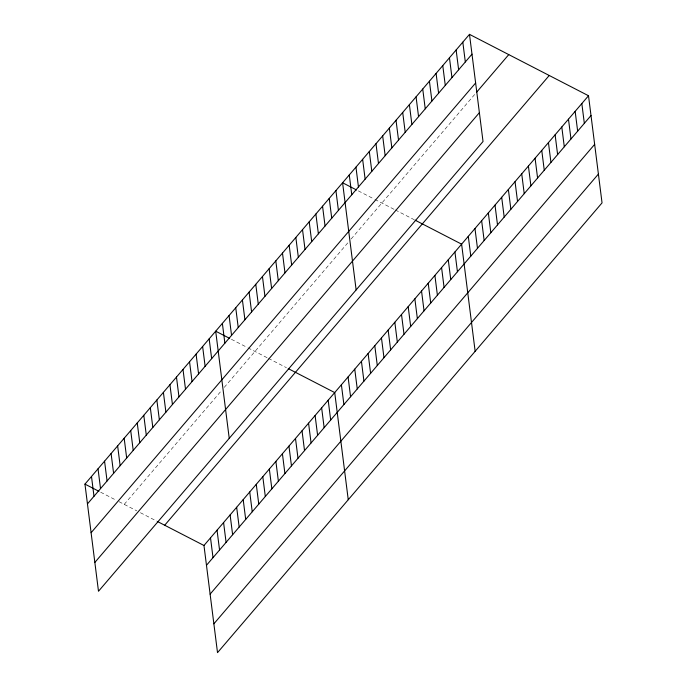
<?xml version="1.0" encoding="UTF-8"?>
<svg xmlns="http://www.w3.org/2000/svg" width="687" height="687" viewBox="0 0 687 687"><rect width="100%" height="100%" fill="white"/><g stroke="black" fill="none" stroke-linecap="round" stroke-linejoin="round"><path stroke-width="0.52" stroke-dasharray="3.44 2.58" d="M124.227 504.37L221.635 390.439M224.245 387.382L348.472 242.09M351.151 238.964L475.37 93.664M358.305 190.874L374.011 198.981M374.887 199.428L394.458 209.526M395.36 209.99L414.244 219.728M231.407 339.292L247.114 347.399M247.99 347.845L267.561 357.944M268.462 358.408L286.445 367.682M100.663 492.21L116.369 500.316M118.988 501.665L136.816 510.862M140.414 512.717L156.602 521.064"/><path stroke-width="1.03" d="M469.487 34.35L483.03 141.505L98.49 591.258L84.956 484.112L469.487 34.35L588.51 95.742L602.044 202.888L217.513 652.65L203.97 545.495L588.51 95.742M87.455 503.906L471.995 54.153M91.096 532.734L475.636 82.972M476.709 92.101L508.766 54.608M94.849 562.438L479.389 112.677M164.7 525.237L549.231 75.484M206.478 565.298L591.009 115.536M210.119 594.126L594.659 144.364M213.872 623.822L598.403 174.069M356.562 189.973L342.59 182.768L356.132 289.923M415.146 220.192L461.612 244.16L475.146 351.315M229.664 338.39L215.692 331.194L229.235 438.34M288.248 368.61L334.715 392.578L348.249 499.732M84.956 484.112L98.919 491.308M157.503 521.527L203.97 545.495M581.829 103.548L584.336 123.351M575.156 111.363L577.655 131.165M568.475 119.177L570.974 138.972M561.794 126.983L564.293 146.786M555.113 134.798L557.621 154.601M548.441 142.613L550.94 162.407M541.76 150.419L544.259 170.221M535.079 158.233L537.586 178.036M528.406 166.039L530.905 185.842M521.725 173.854L524.224 193.657M515.044 181.669L517.543 201.463M508.363 189.475L510.87 209.277M501.69 197.289L504.189 217.092M495.009 205.104L497.508 224.898M488.328 212.91L490.827 232.713M462.815 42.165L465.314 61.959M481.647 220.725L484.155 240.527M456.134 49.971L458.633 69.773M474.975 228.539L477.474 248.333M449.453 57.785L451.952 77.588M468.294 236.345L470.793 256.148M442.772 65.6L445.279 85.394M436.099 73.406L438.598 93.209M454.931 251.974L457.439 271.769M429.418 81.221L431.917 101.023M448.259 259.78L450.758 279.583M422.737 89.035L425.244 108.829M441.578 267.595L444.077 287.398M416.064 96.841L418.563 116.644M434.897 275.41L437.396 295.204M409.383 104.656L411.882 124.459M428.216 283.216L430.723 303.019M402.702 112.462L405.201 132.265M421.543 291.03L424.042 310.833M396.021 120.277L398.529 140.079M414.862 298.836L417.361 318.639M389.349 128.091L391.848 147.885M408.181 306.651L410.68 326.454M382.668 135.897L385.167 155.7M401.5 314.466L404.008 334.26M375.987 143.712L378.485 163.515M394.827 322.272L397.326 342.074M369.305 151.526L371.813 171.321M388.146 330.086L390.645 349.889M362.633 159.332L365.132 179.135M381.465 337.901L383.973 357.695M355.952 167.147L358.451 186.95M374.793 345.707L377.292 365.51M349.271 174.962L351.77 194.756M368.112 353.522L370.611 373.324M361.431 361.336L363.93 381.13M335.917 190.582L338.416 210.385M354.75 369.142L357.257 388.945M329.236 198.397L331.735 218.191M348.077 376.957L350.576 396.76M322.555 206.203L325.054 226.006M341.396 384.772L343.895 404.566M315.874 214.018L318.382 233.82M309.202 221.832L311.7 241.626M328.18 400.229L330.679 420.023M302.52 229.638L305.019 249.441M321.645 407.872L324.144 427.675M295.839 237.453L298.338 257.247M315.101 415.515L317.609 435.318M289.158 245.259L291.666 265.062M308.566 423.166L311.065 442.96M282.486 253.074L284.985 272.876M302.031 430.809L304.53 450.612M275.805 260.888L278.304 280.682M295.496 438.452L297.995 458.255M269.124 268.694L271.631 288.497M288.952 446.103L291.46 465.898M262.451 276.509L264.95 296.312M282.417 453.746L284.916 473.549M255.77 284.324L258.269 304.118M275.882 461.389L278.381 481.192M249.089 292.13L251.588 311.932M269.347 469.041L271.846 488.835M242.408 299.944L244.915 319.747M262.803 476.684L265.311 496.486M235.735 307.759L238.234 327.553M256.268 484.326L258.767 504.129M229.054 315.565L231.553 335.368M249.733 491.978L252.232 511.772M222.373 323.379L224.872 343.182M243.198 499.621L245.697 519.424M236.654 507.264L239.162 527.066M209.157 338.837L211.656 358.64M230.119 514.915L232.627 534.718M202.622 346.48L205.121 366.283M223.584 522.558L226.083 542.361M196.087 354.131L198.586 373.926M217.049 530.209L219.548 550.004M189.543 361.774L192.051 381.577M210.514 537.852L213.013 557.655M183.008 369.417L185.507 389.22M176.473 377.069L178.972 396.863M169.938 384.711L172.437 404.514M163.394 392.354L165.902 412.157M156.859 400.006L159.358 419.8M150.324 407.649L152.823 427.451M143.789 415.292L146.288 435.094M137.245 422.943L139.753 442.737M130.71 430.586L133.209 450.389M124.175 438.229L126.674 458.031M117.64 445.88L120.139 465.683M111.096 453.523L113.604 473.326M104.561 461.175L107.069 480.969M98.026 468.817L100.525 488.62M91.491 476.46L93.99 496.263"/></g></svg>
